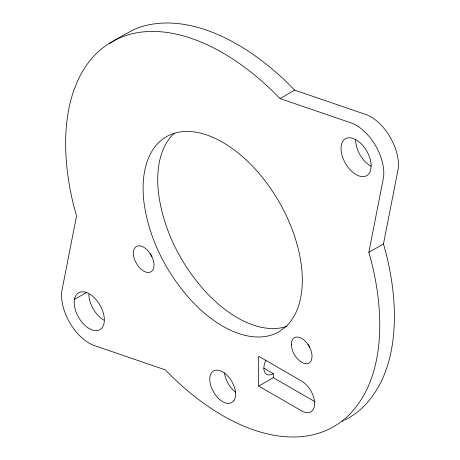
<?xml version="1.0" encoding="UTF-8"?>
<svg xmlns="http://www.w3.org/2000/svg" width="460" height="460" viewBox="0 0 460 460"><rect width="100%" height="100%" fill="white"/><g stroke="black" fill="none" stroke-linecap="round" stroke-linejoin="round"><path stroke-width="0.69" d="M368.845 252.362L383.565 177.244A39.192 22.626 60 0 0 352.475 123.383L280.048 98.572L273.188 91.626A222.134 128.248 60 0 0 144.158 31.809C124.28 33.419 105.139 42.883 92.098 58.058A222.134 128.248 60 0 0 77.579 81.035L73.962 90.051A222.134 128.248 60 0 0 73.962 206.649L76.532 216.033L61.801 291.209A39.192 22.626 60 0 0 92.897 345.063L165.358 369.886L172.207 376.82A222.134 128.248 60 0 0 347.311 416.582C356.034 408.353 362.808 398.279 367.81 387.412A222.134 128.248 60 0 0 371.433 261.798L368.845 252.362L383.479 243.915L398.199 168.791A39.192 22.626 60 0 0 367.103 114.937L294.682 90.126L287.816 83.179A222.134 128.248 60 0 0 133.762 29.624L118.766 37.795M109.848 43.458L111.515 42.36M112.073 41.992L113.695 40.963M114.235 40.618L118.191 38.151M280.048 98.572L294.682 90.126M74.612 299.334L86.802 292.295M258.675 386.095L301.708 410.941A18.256 10.54 60 0 0 314.617 403.489A18.256 10.54 60 0 0 301.708 381.127L258.675 356.281L258.675 386.095L273.303 377.648L315.111 401.781M263.983 368.287L273.303 373.675L273.303 377.648M150.46 253.805L152.611 258.342A14.605 8.435 60 0 1 149.954 272.234A14.605 8.435 60 0 1 136.361 263.361L134.722 259.94A14.605 8.435 60 0 1 137.379 246.048A14.605 8.435 60 0 1 150.972 254.926M383.479 243.915L386.066 253.351A222.134 128.248 60 0 1 382.444 378.965C377.441 389.827 370.668 399.907 361.94 408.135A222.134 128.248 60 0 1 344.701 420.147M287.161 326.243A112.591 65.004 60 0 1 206.862 293.118C181.2 265.339 163.058 229.937 158.395 192.205A112.591 65.004 60 0 1 174.167 133.348M103.908 320.195A21.298 12.299 60 0 1 88.849 294.101M370.72 166.146A21.298 12.299 60 0 1 355.66 140.059M235.629 392.115A18.256 10.54 60 0 1 228.189 383.577L226.136 379.304A18.256 10.54 60 0 1 224.514 372.864M152.013 256.525A14.605 8.435 60 0 1 150.995 254.909M309.683 347.231A14.605 8.435 60 0 1 308.131 344.459M273.303 373.675A13.392 7.728 -60 0 1 264.759 372.381A13.392 7.728 -60 0 1 265.949 360.105M343.442 420.762A222.134 128.248 60 0 1 342.177 421.36M74.727 298.344L74.215 302.553A21.298 12.299 60 0 0 89.28 328.641L93.179 330.297A21.298 12.299 60 0 0 99.929 305.101A21.298 12.299 60 0 0 74.727 298.344M371.151 165.899L370.639 170.102A21.298 12.299 60 0 1 345.437 163.352A21.298 12.299 60 0 1 352.193 138.149L356.092 139.811A21.298 12.299 60 0 1 371.151 165.899M233.864 400.666L231.811 402.563A18.256 10.54 60 0 1 213.555 392.023L211.502 387.751A18.256 10.54 60 0 1 216.229 370.116C221.542 370.035 225.877 373.75 229.137 377.568A18.256 10.54 60 0 1 233.864 400.666M285.855 326.652L278.99 331.729A112.591 65.004 60 0 1 192.228 301.565C166.572 273.786 148.425 238.383 143.767 200.652A112.591 65.004 60 0 1 243.3 157.32A112.591 65.004 60 0 1 285.855 326.652M291.364 344.413A14.605 8.435 60 0 0 306.86 363.688A14.605 8.435 60 0 0 306.86 343.034A14.605 8.435 60 0 0 291.364 344.413"/></g></svg>
